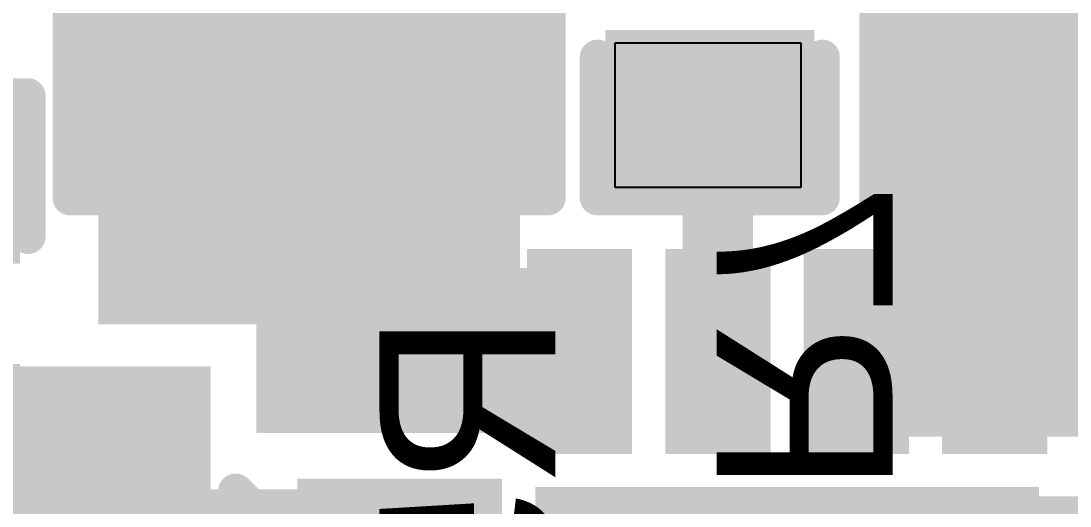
# Model space of a CAD drawing. Header units: millimetres. Extents: x -0.243 to 0.614, y -0.005 to 0.913.
# Drawn here: x 0.112 to 0.2612, y 0.3061 to 0.3752 of the extents above; entities that cross this region are included whole.
import ezdxf

# ---------------------------------------------------------------- set-up
doc = ezdxf.new("R2010")
doc.units = ezdxf.units.MM
doc.header["$MEASUREMENT"] = 0
for name, color, linetype in [('BottomOverlay', 54, 'Continuous'), ('BottomSolder', 6, 'Continuous'), ('TopLayer', 1, 'Continuous'), ('TopOverlay', 2, 'Continuous'), ('TopPaste', 8, 'Continuous'), ('TopSolder', 216, 'Continuous')]:
    doc.layers.add(name, color=color, linetype=linetype)
doc.styles.add('Arial', font='arial.ttf', dxfattribs={"height": 0.2})

# ---------------------------------------------------------------- blocks, each defined once
blk = doc.blocks.new('XRTC404030S2R2MGCA_7')
at = {"layer": 'TopLayer'}
blk.add_hatch(color=1, dxfattribs=at).paths.add_polyline_path([(-0.08071, 0.08071), (-0.02165, 0.08071), (-0.02165, -0.08071), (-0.08071, -0.08071)])
at = {"layer": 'TopPaste'}
blk.add_hatch(color=8, dxfattribs=at).paths.add_polyline_path([(-0.08071, 0.08071), (-0.02165, 0.08071), (-0.02165, -0.08071), (-0.08071, -0.08071)])
at = {"layer": 'TopSolder'}
blk.add_hatch(color=216, dxfattribs=at).paths.add_polyline_path([(-0.08471, 0.08471), (-0.01765, 0.08471), (-0.01765, -0.08471), (-0.08471, -0.08471)])
blk = doc.blocks.new('C___0805_16')
at = {"layer": 'TopLayer'}
for points in [[(-0.06, 0.03), (-0.02, 0.03), (-0.02, -0.03), (-0.06, -0.03)], [(0.02, 0.03), (0.06, 0.03), (0.06, -0.03), (0.02, -0.03)]]:
    blk.add_hatch(color=1, dxfattribs=at).paths.add_polyline_path(points)
at = {"layer": 'TopPaste'}
for points in [[(-0.06, 0.03), (-0.02, 0.03), (-0.02, -0.03), (-0.06, -0.03)], [(0.02, 0.03), (0.06, 0.03), (0.06, -0.03), (0.02, -0.03)]]:
    blk.add_hatch(color=8, dxfattribs=at).paths.add_polyline_path(points)
at = {"layer": 'TopSolder'}
for points in [[(-0.06276, 0.03276), (-0.01724, 0.03276), (-0.01724, -0.03276), (-0.06276, -0.03276)], [(0.01724, 0.03276), (0.06276, 0.03276), (0.06276, -0.03276), (0.01724, -0.03276)]]:
    blk.add_hatch(color=216, dxfattribs=at).paths.add_polyline_path(points)
at = {"layer": 'TopOverlay', "const_width": 0.005}
for points in [[(-0.024, 0.034), (-0.064, 0.034)], [(-0.064, -0.034), (-0.064, 0.034)], [(0.064, 0.034), (0.024, 0.034)], [(0.064, -0.034), (0.064, 0.034)], [(-0.024, -0.034), (-0.064, -0.034)], [(0.064, -0.034), (0.024, -0.034)]]:
    blk.add_lwpolyline(points, dxfattribs=at)
at = {"layer": 'TopOverlay', "const_width": 0.0025}
for points in [[(-0.06525, 0.034, 1), (-0.06275, 0.034, 1)], [(-0.06525, 0.034, 1), (-0.06275, 0.034, 1)], [(-0.02525, 0.034, 1), (-0.02275, 0.034, 1)], [(0.02275, 0.034, 1), (0.02525, 0.034, 1)], [(0.06275, 0.034, 1), (0.06525, 0.034, 1)], [(0.06275, 0.034, 1), (0.06525, 0.034, 1)], [(-0.06525, -0.034, 1), (-0.06275, -0.034, 1)], [(-0.06525, -0.034, 1), (-0.06275, -0.034, 1)], [(-0.02525, -0.034, 1), (-0.02275, -0.034, 1)], [(0.02275, -0.034, 1), (0.02525, -0.034, 1)], [(0.06275, -0.034, 1), (0.06525, -0.034, 1)], [(0.06275, -0.034, 1), (0.06525, -0.034, 1)]]:
    blk.add_lwpolyline(points, format="xyb", close=True, dxfattribs=at)
blk = doc.blocks.new('C___0402_17')
at = {"layer": 'TopLayer'}
for points in [[(-0.0275, -0.0125), (-0.0275, 0.0125), (-0.0095, 0.0125), (-0.0095, -0.0125)], [(0.0095, -0.0125), (0.0095, 0.0125), (0.0275, 0.0125), (0.0275, -0.0125)]]:
    blk.add_hatch(color=1, dxfattribs=at).paths.add_polyline_path(points)
at = {"layer": 'TopPaste'}
for points in [[(-0.0275, -0.0125), (-0.0275, 0.0125), (-0.0095, 0.0125), (-0.0095, -0.0125)], [(0.0095, -0.0125), (0.0095, 0.0125), (0.0275, 0.0125), (0.0275, -0.0125)]]:
    blk.add_hatch(color=8, dxfattribs=at).paths.add_polyline_path(points)
at = {"layer": 'TopSolder'}
for points in [[(-0.02986, -0.01486), (-0.02986, 0.01486), (-0.00714, 0.01486), (-0.00714, -0.01486)], [(0.00714, -0.01486), (0.00714, 0.01486), (0.02986, 0.01486), (0.02986, -0.01486)]]:
    blk.add_hatch(color=216, dxfattribs=at).paths.add_polyline_path(points)
at = {"layer": 'TopOverlay', "const_width": 0.005}
for points in [[(-0.031, 0.016), (-0.011, 0.016)], [(-0.031, 0.016), (-0.031, -0.016)], [(0.011, 0.016), (0.031, 0.016)], [(0.031, 0.016), (0.031, -0.016)], [(-0.031, -0.016), (-0.011, -0.016)], [(0.011, -0.016), (0.031, -0.016)]]:
    blk.add_lwpolyline(points, dxfattribs=at)
at = {"layer": 'TopOverlay', "const_width": 0.0025}
for points in [[(-0.03225, 0.016, 1), (-0.02975, 0.016, 1)], [(-0.03225, 0.016, 1), (-0.02975, 0.016, 1)], [(-0.01225, 0.016, 1), (-0.00975, 0.016, 1)], [(0.00975, 0.016, 1), (0.01225, 0.016, 1)], [(0.02975, 0.016, 1), (0.03225, 0.016, 1)], [(0.02975, 0.016, 1), (0.03225, 0.016, 1)], [(-0.03225, -0.016, 1), (-0.02975, -0.016, 1)], [(-0.03225, -0.016, 1), (-0.02975, -0.016, 1)], [(-0.01225, -0.016, 1), (-0.00975, -0.016, 1)], [(0.00975, -0.016, 1), (0.01225, -0.016, 1)], [(0.02975, -0.016, 1), (0.03225, -0.016, 1)], [(0.02975, -0.016, 1), (0.03225, -0.016, 1)]]:
    blk.add_lwpolyline(points, format="xyb", close=True, dxfattribs=at)
blk = doc.blocks.new('C___0402_18')
at = {"layer": 'TopLayer'}
for points in [[(-0.0275, -0.0125), (-0.0275, 0.0125), (-0.0095, 0.0125), (-0.0095, -0.0125)], [(0.0095, -0.0125), (0.0095, 0.0125), (0.0275, 0.0125), (0.0275, -0.0125)]]:
    blk.add_hatch(color=1, dxfattribs=at).paths.add_polyline_path(points)
at = {"layer": 'TopPaste'}
for points in [[(-0.0275, -0.0125), (-0.0275, 0.0125), (-0.0095, 0.0125), (-0.0095, -0.0125)], [(0.0095, -0.0125), (0.0095, 0.0125), (0.0275, 0.0125), (0.0275, -0.0125)]]:
    blk.add_hatch(color=8, dxfattribs=at).paths.add_polyline_path(points)
at = {"layer": 'TopSolder'}
for points in [[(-0.02986, -0.01486), (-0.02986, 0.01486), (-0.00714, 0.01486), (-0.00714, -0.01486)], [(0.00714, -0.01486), (0.00714, 0.01486), (0.02986, 0.01486), (0.02986, -0.01486)]]:
    blk.add_hatch(color=216, dxfattribs=at).paths.add_polyline_path(points)
at = {"layer": 'TopOverlay', "const_width": 0.005}
for points in [[(-0.011, 0.016), (-0.031, 0.016)], [(-0.031, -0.016), (-0.031, 0.016)], [(0.031, 0.016), (0.011, 0.016)], [(0.031, -0.016), (0.031, 0.016)], [(-0.011, -0.016), (-0.031, -0.016)], [(0.031, -0.016), (0.011, -0.016)]]:
    blk.add_lwpolyline(points, dxfattribs=at)
at = {"layer": 'TopOverlay', "const_width": 0.0025}
for points in [[(-0.03225, 0.016, 1), (-0.02975, 0.016, 1)], [(-0.03225, 0.016, 1), (-0.02975, 0.016, 1)], [(-0.01225, 0.016, 1), (-0.00975, 0.016, 1)], [(0.00975, 0.016, 1), (0.01225, 0.016, 1)], [(0.02975, 0.016, 1), (0.03225, 0.016, 1)], [(0.02975, 0.016, 1), (0.03225, 0.016, 1)], [(-0.03225, -0.016, 1), (-0.02975, -0.016, 1)], [(-0.03225, -0.016, 1), (-0.02975, -0.016, 1)], [(-0.01225, -0.016, 1), (-0.00975, -0.016, 1)], [(0.00975, -0.016, 1), (0.01225, -0.016, 1)], [(0.02975, -0.016, 1), (0.03225, -0.016, 1)], [(0.02975, -0.016, 1), (0.03225, -0.016, 1)]]:
    blk.add_lwpolyline(points, format="xyb", close=True, dxfattribs=at)
blk = doc.blocks.new('16_WQFN__3_3__21')
at = {"layer": 'TopLayer'}
for points in [[(0.02087, 0.0374), (0.03031, 0.0374), (0.03031, 0.01378), (0.02087, 0.01378)], [(0.04055, 0.0374), (0.05, 0.0374), (0.05, 0.01378), (0.04055, 0.01378)], [(0.06024, 0.0374), (0.06968, 0.0374), (0.06968, 0.01378), (0.06024, 0.01378)], [(0.07992, 0.0374), (0.08937, 0.0374), (0.08937, 0.01378), (0.07992, 0.01378)], [(-0.01181, 0.00472), (0.01181, 0.00472), (0.01181, -0.00472), (-0.01181, -0.00472)]]:
    blk.add_hatch(color=1, dxfattribs=at).paths.add_polyline_path(points)
at = {"layer": 'TopPaste'}
for points in [[(0.02087, 0.0374), (0.03031, 0.0374), (0.03031, 0.01378), (0.02087, 0.01378)], [(0.04055, 0.0374), (0.05, 0.0374), (0.05, 0.01378), (0.04055, 0.01378)], [(0.06024, 0.0374), (0.06968, 0.0374), (0.06968, 0.01378), (0.06024, 0.01378)], [(0.07992, 0.0374), (0.08937, 0.0374), (0.08937, 0.01378), (0.07992, 0.01378)], [(-0.01181, 0.00472), (0.01181, 0.00472), (0.01181, -0.00472), (-0.01181, -0.00472)]]:
    blk.add_hatch(color=8, dxfattribs=at).paths.add_polyline_path(points)
at = {"layer": 'TopSolder'}
for points in [[(0.01811, 0.04016), (0.03307, 0.04016), (0.03307, 0.01102), (0.01811, 0.01102)], [(0.0378, 0.04016), (0.05276, 0.04016), (0.05276, 0.01102), (0.0378, 0.01102)], [(0.05748, 0.04016), (0.07244, 0.04016), (0.07244, 0.01102), (0.05748, 0.01102)], [(0.07717, 0.04016), (0.09213, 0.04016), (0.09213, 0.01102), (0.07717, 0.01102)], [(-0.01457, 0.00748), (0.01457, 0.00748), (0.01457, -0.00748), (-0.01457, -0.00748)], [(0.01929, 0.0063), (0.09094, 0.0063), (0.09094, -0.06535), (0.01929, -0.06535)]]:
    blk.add_hatch(color=216, dxfattribs=at).paths.add_polyline_path(points)
at = {"layer": 'TopOverlay', "const_width": 0.005}
for points in [[(-0.00394, 0.02165), (-0.00394, 0.02953)], [(-0.00394, 0.02953), (0.00394, 0.02953)], [(-0.02334, 0.00572), (-0.01834, 0.00072)], [(-0.02334, -0.00428), (-0.02334, 0.00572)]]:
    blk.add_lwpolyline(points, dxfattribs=at)
at = {"layer": 'TopOverlay', "const_width": 0.0025}
for points in [[(-0.00519, 0.02953, 1), (-0.00269, 0.02953, 1)], [(-0.00519, 0.02953, 1), (-0.00269, 0.02953, 1)], [(0.00269, 0.02953, 1), (0.00519, 0.02953, 1)], [(-0.00519, 0.02165, 1), (-0.00269, 0.02165, 1)], [(-0.02459, 0.00572, 1), (-0.02209, 0.00572, 1)], [(-0.02459, 0.00572, 1), (-0.02209, 0.00572, 1)]]:
    blk.add_lwpolyline(points, format="xyb", close=True, dxfattribs=at)

msp = doc.modelspace()

# ---------------------------------------------------------------- hatches: boundary and pattern name
at = {"layer": 'BottomSolder'}
h = msp.add_hatch(color=6, dxfattribs=at)
edge = h.paths.add_edge_path()
edge.add_arc((0.243, 0.296), 0.01187, 0, 360)
at = {"layer": 'TopLayer'}
for points in [[(0.123, 0.332), (0.1795, 0.332), (0.1795, 0.394), (0.123, 0.394)], [(0.1455, 0.3165), (0.183, 0.3165), (0.183, 0.394), (0.1455, 0.394)], [(0.2355, 0.316), (0.2845, 0.316), (0.2845, 0.389), (0.2355, 0.389)], [(0.23084, 0.3165), (0.261, 0.3165), (0.261, 0.341), (0.23084, 0.341)], [(0.154, 0.3165), (0.1965, 0.3165), (0.1965, 0.34), (0.154, 0.34)], [(0.043, 0.2965), (0.139, 0.2965), (0.139, 0.326), (0.043, 0.326)], [(0.116, 0.2945), (0.1775, 0.2945), (0.1775, 0.3085), (0.116, 0.3085)], [(0.25, 0.2765), (0.336, 0.2765), (0.336, 0.3075), (0.25, 0.3075)]]:
    msp.add_hatch(color=1, dxfattribs=at).paths.add_polyline_path(points)
at = {"layer": 'TopSolder'}
h = msp.add_hatch(color=216, dxfattribs=at)
edge = h.paths.add_edge_path()
edge.add_arc((0.243, 0.296), 0.01187, 0, 360)

# ---------------------------------------------------------------- linework, layer by layer
at = {"layer": 'TopLayer'}
for p, q in [((0.223, 0.372), (0.1965, 0.372)), ((0.1965, 0.372), (0.1965, 0.3515)), ((0.223, 0.3515), (0.223, 0.372)), ((0.1965, 0.3515), (0.223, 0.3515))]:
    msp.add_line(p, q, dxfattribs=at)
at = {"layer": 'TopLayer', "const_width": 0.01}
for points in [[(0.21, 0.3625), (0.21116, 0.36134)], [(0.21116, 0.32812), (0.21116, 0.36134)], [(0.21116, 0.3195), (0.21116, 0.32812)]]:
    msp.add_lwpolyline(points, dxfattribs=at)
at = {"layer": 'TopLayer', "const_width": 0.005}
for points in [[(0.2075, 0.3625, 1), (0.2125, 0.3625, 1)], [(0.20866, 0.36134, 1), (0.21366, 0.36134, 1)], [(0.20866, 0.36134, 1), (0.21366, 0.36134, 1)], [(0.20866, 0.32812, 1), (0.21366, 0.32812, 1)], [(0.20866, 0.32812, 1), (0.21366, 0.32812, 1)], [(0.20866, 0.3195, 1), (0.21366, 0.3195, 1)]]:
    msp.add_lwpolyline(points, format="xyb", close=True, dxfattribs=at)

# ---------------------------------------------------------------- block references
for name, p in [('XRTC404030S2R2MGCA_7', (0.316, 0.4325)), ('16_WQFN__3_3__21', (0.16588, 0.30253))]:
    msp.add_blockref(name, p)
for name, p, rotation in [('C___0805_16', (0.153, 0.414), 270), ('C___0402_17', (0.21, 0.381), 90), ('C___0402_18', (0.097, 0.3335), 270)]:
    msp.add_blockref(name, p, dxfattribs=dict(rotation=rotation))

# ---------------------------------------------------------------- texts
at = {"layer": 'BottomOverlay', "style": 'Arial', "text_generation_flag": 2}
for s, rotation, p in [('R7', 270, (0.211, 0.30767)), ('R5', 90, (0.188, 0.33383))]:
    msp.add_text(s, height=0.025, rotation=rotation, dxfattribs=at).set_placement(p)

doc.saveas('drawing.dxf')
